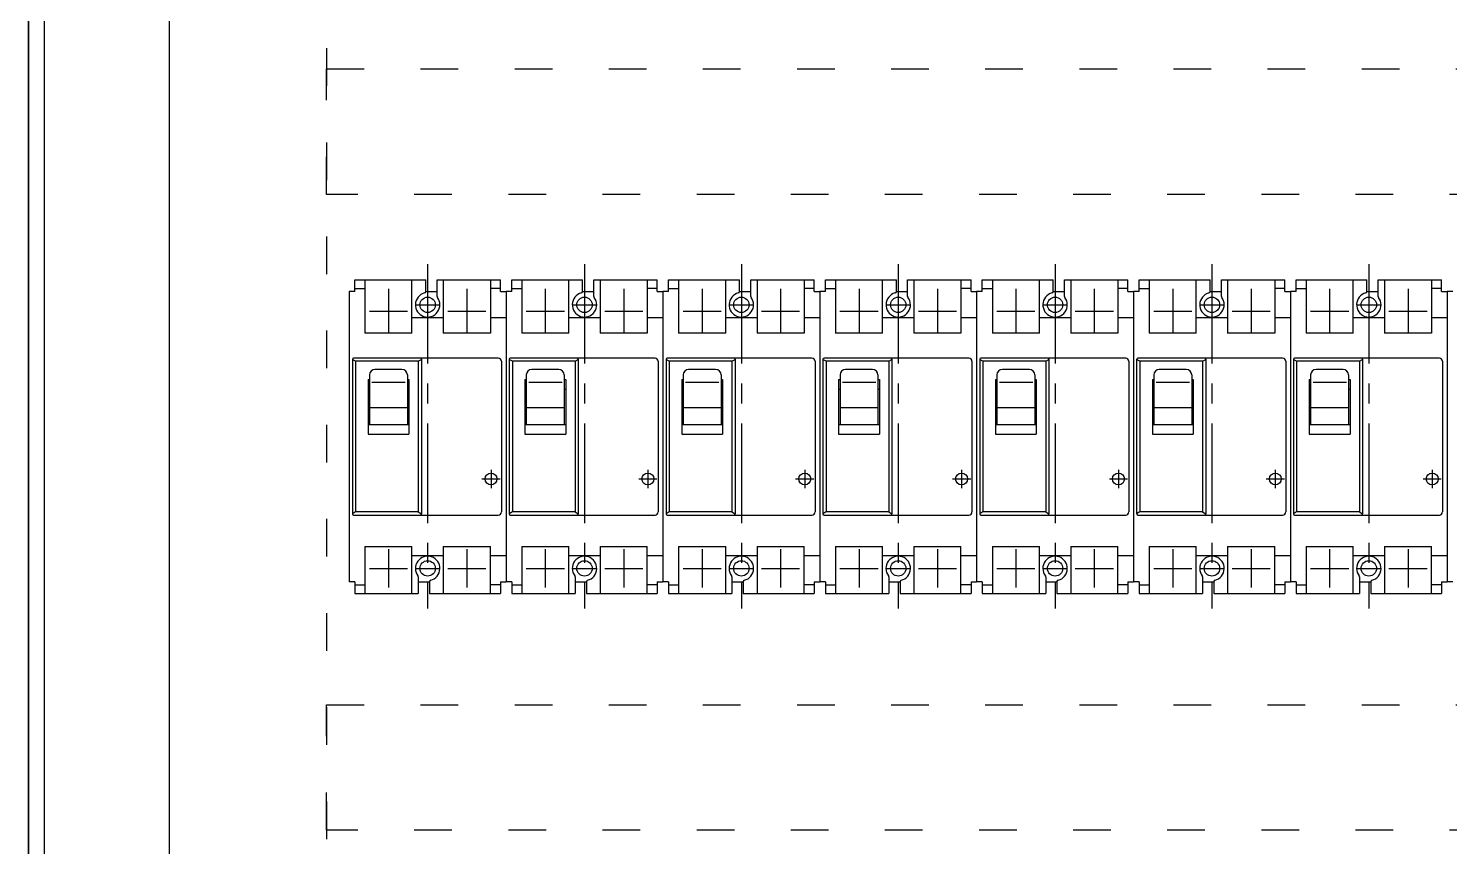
# Model space of a CAD drawing. Header units: millimetres. Extents: x 14879 to 38758, y -20740 to 1136.
# Drawn here: x 34917.1 to 35370.1, y -7125.3 to -6864.5 of the extents above; entities that cross this region are included whole.
import ezdxf

# ---------------------------------------------------------------- set-up
doc = ezdxf.new("R2010")
doc.units = ezdxf.units.MM
doc.linetypes.add('ACAD_ISO03W100', pattern=[30, 12, -18])
doc.linetypes.add('CENTER', pattern=[50.8, 31.75, -6.35, 6.35, -6.35])
doc.layers.add('F01_OUT', color=6, linetype='Continuous')
doc.layers.add('F03_CNT', color=1, linetype='CENTER')

msp = doc.modelspace()

# ---------------------------------------------------------------- linework, layer by layer
for p, q in [((34917.11, -7903.36), (34917.11, -5903.36)), ((34917.11, -5903.36), (34917.11, -7858.36)), ((34922.11, -5908.36), (34922.11, -7898.36)), ((34962.11, -7858.36), (34962.11, -5948.36))]:
    msp.add_line(p, q)
at = {"color": 1, "linetype": 'ACAD_ISO03W100'}
for points in [[(34962.11, -6510.84), (35012.11, -6510.84), (35012.11, -7776.75), (34962.11, -7776.75)], [(35012.11, -6917.42), (35012.11, -6877.42), (35622.12, -6877.42), (35622.12, -6917.42)], [(35012.11, -7120.06), (35012.11, -7080.06), (35622.12, -7080.06), (35622.12, -7120.06)]]:
    msp.add_lwpolyline(points, close=True, dxfattribs=at)
at = {"layer": 'F01_OUT'}
for p, q in [((35021.16, -6948.36), (35019.36, -6948.36)), ((35019.36, -6948.36), (35019.36, -7040.86)), ((35021.16, -6948.36), (35021.16, -6944.61)), ((35021.16, -6944.61), (35043.76, -6944.61)), ((35021.16, -6947.41), (35024.36, -6947.41)), ((35024.36, -6944.61), (35024.36, -6961.61)), ((35039.36, -6961.61), (35039.36, -6944.61)), ((35043.76, -6948.35), (35043.76, -6944.61)), ((35043.76, -6948.36), (35047.36, -6948.36)), ((35047.36, -6949.94), (35047.36, -6944.61)), ((35047.36, -6944.61), (35067.56, -6944.61)), ((35049.36, -6944.61), (35049.36, -6961.61)), ((35064.36, -6944.61), (35064.36, -6961.61)), ((35067.56, -6947.41), (35064.36, -6947.41)), ((35067.56, -6948.36), (35067.56, -6944.61)), ((35067.56, -6948.36), (35069.36, -6948.36)), ((35069.36, -6948.36), (35069.36, -7040.86)), ((35071.16, -6948.36), (35069.36, -6948.36)), ((35069.36, -6948.36), (35069.36, -7040.86)), ((35071.16, -6948.36), (35071.16, -6944.61)), ((35071.16, -6944.61), (35093.76, -6944.61)), ((35071.16, -6947.41), (35074.36, -6947.41)), ((35074.36, -6944.61), (35074.36, -6961.61)), ((35089.36, -6961.61), (35089.36, -6944.61)), ((35093.76, -6948.35), (35093.76, -6944.61)), ((35093.76, -6948.36), (35097.36, -6948.36)), ((35097.36, -6949.94), (35097.36, -6944.61)), ((35097.36, -6944.61), (35117.56, -6944.61)), ((35099.36, -6944.61), (35099.36, -6961.61)), ((35114.36, -6944.61), (35114.36, -6961.61)), ((35117.56, -6947.41), (35114.36, -6947.41)), ((35117.56, -6948.36), (35117.56, -6944.61)), ((35117.56, -6948.36), (35119.36, -6948.36)), ((35119.36, -6948.36), (35119.36, -7040.86)), ((35121.16, -6948.36), (35119.36, -6948.36)), ((35119.36, -6948.36), (35119.36, -7040.86)), ((35121.16, -6948.36), (35121.16, -6944.61)), ((35121.16, -6944.61), (35143.76, -6944.61)), ((35121.16, -6947.41), (35124.36, -6947.41)), ((35124.36, -6944.61), (35124.36, -6961.61)), ((35139.36, -6961.61), (35139.36, -6944.61)), ((35143.76, -6948.35), (35143.76, -6944.61)), ((35143.76, -6948.36), (35147.36, -6948.36)), ((35147.36, -6949.94), (35147.36, -6944.61)), ((35147.36, -6944.61), (35167.56, -6944.61)), ((35149.36, -6944.61), (35149.36, -6961.61)), ((35164.36, -6944.61), (35164.36, -6961.61)), ((35167.56, -6947.41), (35164.36, -6947.41)), ((35167.56, -6948.36), (35167.56, -6944.61)), ((35167.56, -6948.36), (35169.36, -6948.36)), ((35169.36, -6948.36), (35169.36, -7040.86)), ((35171.16, -6948.36), (35169.36, -6948.36)), ((35169.36, -6948.36), (35169.36, -7040.86)), ((35171.16, -6948.36), (35171.16, -6944.61)), ((35171.16, -6944.61), (35193.76, -6944.61)), ((35171.16, -6947.41), (35174.36, -6947.41)), ((35174.36, -6944.61), (35174.36, -6961.61)), ((35189.36, -6961.61), (35189.36, -6944.61)), ((35193.76, -6948.35), (35193.76, -6944.61)), ((35193.76, -6948.36), (35197.36, -6948.36)), ((35197.36, -6949.94), (35197.36, -6944.61)), ((35197.36, -6944.61), (35217.56, -6944.61)), ((35199.36, -6944.61), (35199.36, -6961.61)), ((35214.36, -6944.61), (35214.36, -6961.61)), ((35217.56, -6947.41), (35214.36, -6947.41)), ((35217.56, -6948.36), (35217.56, -6944.61)), ((35217.56, -6948.36), (35219.36, -6948.36)), ((35219.36, -6948.36), (35219.36, -7040.86)), ((35221.16, -6948.36), (35219.36, -6948.36)), ((35219.36, -6948.36), (35219.36, -7040.86)), ((35221.16, -6948.36), (35221.16, -6944.61)), ((35221.16, -6944.61), (35243.76, -6944.61)), ((35221.16, -6947.41), (35224.36, -6947.41)), ((35224.36, -6944.61), (35224.36, -6961.61)), ((35239.36, -6961.61), (35239.36, -6944.61)), ((35243.76, -6948.35), (35243.76, -6944.61)), ((35243.76, -6948.36), (35247.36, -6948.36)), ((35247.36, -6949.94), (35247.36, -6944.61)), ((35247.36, -6944.61), (35267.56, -6944.61)), ((35249.36, -6944.61), (35249.36, -6961.61)), ((35264.36, -6944.61), (35264.36, -6961.61)), ((35267.56, -6947.41), (35264.36, -6947.41)), ((35267.56, -6948.36), (35267.56, -6944.61)), ((35267.56, -6948.36), (35269.36, -6948.36)), ((35269.36, -6948.36), (35269.36, -7040.86)), ((35271.16, -6948.36), (35269.36, -6948.36)), ((35269.36, -6948.36), (35269.36, -7040.86)), ((35271.16, -6948.36), (35271.16, -6944.61)), ((35271.16, -6944.61), (35293.76, -6944.61)), ((35271.16, -6947.41), (35274.36, -6947.41)), ((35274.36, -6944.61), (35274.36, -6961.61)), ((35289.36, -6961.61), (35289.36, -6944.61)), ((35293.76, -6948.35), (35293.76, -6944.61)), ((35293.76, -6948.36), (35297.36, -6948.36)), ((35297.36, -6949.94), (35297.36, -6944.61)), ((35297.36, -6944.61), (35317.56, -6944.61)), ((35299.36, -6944.61), (35299.36, -6961.61)), ((35314.36, -6944.61), (35314.36, -6961.61)), ((35317.56, -6947.41), (35314.36, -6947.41)), ((35317.56, -6948.36), (35317.56, -6944.61)), ((35317.56, -6948.36), (35319.36, -6948.36)), ((35319.36, -6948.36), (35319.36, -7040.86)), ((35321.16, -6948.36), (35319.36, -6948.36)), ((35319.36, -6948.36), (35319.36, -7040.86)), ((35321.16, -6948.36), (35321.16, -6944.61)), ((35321.16, -6944.61), (35343.76, -6944.61)), ((35321.16, -6947.41), (35324.36, -6947.41)), ((35324.36, -6944.61), (35324.36, -6961.61)), ((35339.36, -6961.61), (35339.36, -6944.61)), ((35343.76, -6948.35), (35343.76, -6944.61)), ((35343.76, -6948.36), (35347.36, -6948.36)), ((35347.36, -6949.94), (35347.36, -6944.61)), ((35347.36, -6944.61), (35367.56, -6944.61)), ((35349.36, -6944.61), (35349.36, -6961.61)), ((35364.36, -6944.61), (35364.36, -6961.61)), ((35367.56, -6947.41), (35364.36, -6947.41)), ((35367.56, -6948.36), (35367.56, -6944.61)), ((35367.56, -6948.36), (35369.36, -6948.36)), ((35369.36, -6948.36), (35369.36, -7040.86)), ((35371.16, -6948.36), (35369.36, -6948.36)), ((35369.36, -6948.36), (35369.36, -7040.86)), ((35049.36, -6956.71), (35039.36, -6956.71)), ((35069.36, -6956.71), (35064.36, -6956.71)), ((35099.36, -6956.71), (35089.36, -6956.71)), ((35119.36, -6956.71), (35114.36, -6956.71)), ((35149.36, -6956.71), (35139.36, -6956.71)), ((35169.36, -6956.71), (35164.36, -6956.71)), ((35199.36, -6956.71), (35189.36, -6956.71)), ((35219.36, -6956.71), (35214.36, -6956.71)), ((35249.36, -6956.71), (35239.36, -6956.71)), ((35269.36, -6956.71), (35264.36, -6956.71)), ((35299.36, -6956.71), (35289.36, -6956.71)), ((35319.36, -6956.71), (35314.36, -6956.71)), ((35349.36, -6956.71), (35339.36, -6956.71)), ((35369.36, -6956.71), (35364.36, -6956.71)), ((35039.36, -6961.61), (35024.36, -6961.61)), ((35064.36, -6961.61), (35049.36, -6961.61)), ((35089.36, -6961.61), (35074.36, -6961.61)), ((35114.36, -6961.61), (35099.36, -6961.61)), ((35139.36, -6961.61), (35124.36, -6961.61)), ((35164.36, -6961.61), (35149.36, -6961.61)), ((35189.36, -6961.61), (35174.36, -6961.61)), ((35214.36, -6961.61), (35199.36, -6961.61)), ((35239.36, -6961.61), (35224.36, -6961.61)), ((35264.36, -6961.61), (35249.36, -6961.61)), ((35289.36, -6961.61), (35274.36, -6961.61)), ((35314.36, -6961.61), (35299.36, -6961.61)), ((35339.36, -6961.61), (35324.36, -6961.61)), ((35364.36, -6961.61), (35349.36, -6961.61)), ((35020.36, -6969.96), (35020.36, -7019.25)), ((35021.36, -6970.61), (35020.36, -6970.03)), ((35066.86, -6969.61), (35020.72, -6969.61)), ((35041.36, -6970.61), (35021.36, -6970.61)), ((35021.36, -6970.61), (35021.36, -7018.61)), ((35041.36, -6970.61), (35042.36, -6970.03)), ((35041.36, -6970.61), (35041.36, -7018.61)), ((35042.36, -6969.96), (35042.36, -7019.25)), ((35067.86, -6970.61), (35067.86, -7018.61)), ((35070.36, -6969.96), (35070.36, -7019.25)), ((35071.36, -6970.61), (35070.36, -6970.03)), ((35116.86, -6969.61), (35070.72, -6969.61)), ((35091.36, -6970.61), (35071.36, -6970.61)), ((35071.36, -6970.61), (35071.36, -7018.61)), ((35091.36, -6970.61), (35092.36, -6970.03)), ((35091.36, -6970.61), (35091.36, -7018.61)), ((35092.36, -6969.96), (35092.36, -7019.25)), ((35117.86, -6970.61), (35117.86, -7018.61)), ((35120.36, -6969.96), (35120.36, -7019.25)), ((35121.36, -6970.61), (35120.36, -6970.03)), ((35166.86, -6969.61), (35120.72, -6969.61)), ((35141.36, -6970.61), (35121.36, -6970.61)), ((35121.36, -6970.61), (35121.36, -7018.61)), ((35141.36, -6970.61), (35142.36, -6970.03)), ((35141.36, -6970.61), (35141.36, -7018.61)), ((35142.36, -6969.96), (35142.36, -7019.25)), ((35167.86, -6970.61), (35167.86, -7018.61)), ((35170.36, -6969.96), (35170.36, -7019.25)), ((35171.36, -6970.61), (35170.36, -6970.03)), ((35216.86, -6969.61), (35170.72, -6969.61)), ((35191.36, -6970.61), (35171.36, -6970.61)), ((35171.36, -6970.61), (35171.36, -7018.61)), ((35191.36, -6970.61), (35192.36, -6970.03)), ((35191.36, -6970.61), (35191.36, -7018.61)), ((35192.36, -6969.96), (35192.36, -7019.25)), ((35217.86, -6970.61), (35217.86, -7018.61)), ((35220.36, -6969.96), (35220.36, -7019.25)), ((35221.36, -6970.61), (35220.36, -6970.03)), ((35266.86, -6969.61), (35220.72, -6969.61)), ((35241.36, -6970.61), (35221.36, -6970.61)), ((35221.36, -6970.61), (35221.36, -7018.61)), ((35241.36, -6970.61), (35242.36, -6970.03)), ((35241.36, -6970.61), (35241.36, -7018.61)), ((35242.36, -6969.96), (35242.36, -7019.25)), ((35267.86, -6970.61), (35267.86, -7018.61)), ((35270.36, -6969.96), (35270.36, -7019.25)), ((35271.36, -6970.61), (35270.36, -6970.03)), ((35316.86, -6969.61), (35270.72, -6969.61)), ((35291.36, -6970.61), (35271.36, -6970.61)), ((35271.36, -6970.61), (35271.36, -7018.61)), ((35291.36, -6970.61), (35292.36, -6970.03)), ((35291.36, -6970.61), (35291.36, -7018.61)), ((35292.36, -6969.96), (35292.36, -7019.25)), ((35317.86, -6970.61), (35317.86, -7018.61)), ((35320.36, -6969.96), (35320.36, -7019.25)), ((35321.36, -6970.61), (35320.36, -6970.03)), ((35366.86, -6969.61), (35320.72, -6969.61)), ((35341.36, -6970.61), (35321.36, -6970.61)), ((35321.36, -6970.61), (35321.36, -7018.61)), ((35341.36, -6970.61), (35342.36, -6970.03)), ((35341.36, -6970.61), (35341.36, -7018.61)), ((35342.36, -6969.96), (35342.36, -7019.25)), ((35367.86, -6970.61), (35367.86, -7018.61)), ((35025.81, -6974.97), (35025.81, -6990.71)), ((35036.16, -6973.22), (35027.56, -6973.22)), ((35037.91, -6974.97), (35037.91, -6990.71)), ((35075.81, -6974.97), (35075.81, -6990.71)), ((35086.16, -6973.22), (35077.56, -6973.22)), ((35087.91, -6974.97), (35087.91, -6990.71)), ((35125.81, -6974.97), (35125.81, -6990.71)), ((35136.16, -6973.22), (35127.56, -6973.22)), ((35137.91, -6974.97), (35137.91, -6990.71)), ((35175.81, -6974.97), (35175.81, -6990.71)), ((35186.16, -6973.22), (35177.56, -6973.22)), ((35187.91, -6974.97), (35187.91, -6990.71)), ((35225.81, -6974.97), (35225.81, -6990.71)), ((35236.16, -6973.22), (35227.56, -6973.22)), ((35237.91, -6974.97), (35237.91, -6990.71)), ((35275.81, -6974.97), (35275.81, -6990.71)), ((35286.16, -6973.22), (35277.56, -6973.22)), ((35287.91, -6974.97), (35287.91, -6990.71)), ((35325.81, -6974.97), (35325.81, -6990.71)), ((35336.16, -6973.22), (35327.56, -6973.22)), ((35337.91, -6974.97), (35337.91, -6990.71)), ((35025.36, -6976.36), (35025.36, -6993.86)), ((35025.36, -6976.36), (35025.81, -6976.36)), ((35025.36, -6979.51), (35025.81, -6979.51)), ((35037.22, -6977.33), (35026.6, -6977.33)), ((35037.91, -6976.36), (35038.36, -6976.36)), ((35037.91, -6979.51), (35038.36, -6979.51)), ((35038.36, -6976.36), (35038.36, -6993.86)), ((35075.36, -6976.36), (35075.36, -6993.86)), ((35075.36, -6976.36), (35075.81, -6976.36)), ((35075.36, -6979.51), (35075.81, -6979.51)), ((35087.22, -6977.33), (35076.6, -6977.33)), ((35087.91, -6976.36), (35088.36, -6976.36)), ((35087.91, -6979.51), (35088.36, -6979.51)), ((35088.36, -6976.36), (35088.36, -6993.86)), ((35125.36, -6976.36), (35125.36, -6993.86)), ((35125.36, -6976.36), (35125.81, -6976.36)), ((35125.36, -6979.51), (35125.81, -6979.51)), ((35137.22, -6977.33), (35126.6, -6977.33)), ((35137.91, -6976.36), (35138.36, -6976.36)), ((35137.91, -6979.51), (35138.36, -6979.51)), ((35138.36, -6976.36), (35138.36, -6993.86)), ((35175.36, -6976.36), (35175.36, -6993.86)), ((35175.36, -6976.36), (35175.81, -6976.36)), ((35175.36, -6979.51), (35175.81, -6979.51)), ((35187.22, -6977.33), (35176.6, -6977.33)), ((35187.91, -6976.36), (35188.36, -6976.36)), ((35187.91, -6979.51), (35188.36, -6979.51)), ((35188.36, -6976.36), (35188.36, -6993.86)), ((35225.36, -6976.36), (35225.36, -6993.86)), ((35225.36, -6976.36), (35225.81, -6976.36)), ((35225.36, -6979.51), (35225.81, -6979.51)), ((35237.22, -6977.33), (35226.6, -6977.33)), ((35237.91, -6976.36), (35238.36, -6976.36)), ((35237.91, -6979.51), (35238.36, -6979.51)), ((35238.36, -6976.36), (35238.36, -6993.86)), ((35275.36, -6976.36), (35275.36, -6993.86)), ((35275.36, -6976.36), (35275.81, -6976.36)), ((35275.36, -6979.51), (35275.81, -6979.51)), ((35287.22, -6977.33), (35276.6, -6977.33)), ((35287.91, -6976.36), (35288.36, -6976.36)), ((35287.91, -6979.51), (35288.36, -6979.51)), ((35288.36, -6976.36), (35288.36, -6993.86)), ((35325.36, -6976.36), (35325.36, -6993.86)), ((35325.36, -6976.36), (35325.81, -6976.36)), ((35325.36, -6979.51), (35325.81, -6979.51)), ((35337.22, -6977.33), (35326.6, -6977.33)), ((35337.91, -6976.36), (35338.36, -6976.36)), ((35337.91, -6979.51), (35338.36, -6979.51)), ((35338.36, -6976.36), (35338.36, -6993.86)), ((35025.81, -6985.33), (35037.91, -6985.33)), ((35075.81, -6985.33), (35087.91, -6985.33)), ((35125.81, -6985.33), (35137.91, -6985.33)), ((35175.81, -6985.33), (35187.91, -6985.33)), ((35225.81, -6985.33), (35237.91, -6985.33)), ((35275.81, -6985.33), (35287.91, -6985.33)), ((35325.81, -6985.33), (35337.91, -6985.33)), ((35025.36, -6990.71), (35038.36, -6990.71)), ((35025.36, -6993.86), (35038.36, -6993.86)), ((35075.36, -6990.71), (35088.36, -6990.71)), ((35075.36, -6993.86), (35088.36, -6993.86)), ((35125.36, -6990.71), (35138.36, -6990.71)), ((35125.36, -6993.86), (35138.36, -6993.86)), ((35175.36, -6990.71), (35188.36, -6990.71)), ((35175.36, -6993.86), (35188.36, -6993.86)), ((35225.36, -6990.71), (35238.36, -6990.71)), ((35225.36, -6993.86), (35238.36, -6993.86)), ((35275.36, -6990.71), (35288.36, -6990.71)), ((35275.36, -6993.86), (35288.36, -6993.86)), ((35325.36, -6990.71), (35338.36, -6990.71)), ((35325.36, -6993.86), (35338.36, -6993.86)), ((35021.36, -7018.61), (35020.36, -7019.18)), ((35020.72, -7019.61), (35066.86, -7019.61)), ((35041.36, -7018.61), (35021.36, -7018.61)), ((35041.36, -7018.61), (35042.36, -7019.18)), ((35071.36, -7018.61), (35070.36, -7019.18)), ((35070.72, -7019.61), (35116.86, -7019.61)), ((35091.36, -7018.61), (35071.36, -7018.61)), ((35091.36, -7018.61), (35092.36, -7019.18)), ((35121.36, -7018.61), (35120.36, -7019.18)), ((35120.72, -7019.61), (35166.86, -7019.61)), ((35141.36, -7018.61), (35121.36, -7018.61)), ((35141.36, -7018.61), (35142.36, -7019.18)), ((35171.36, -7018.61), (35170.36, -7019.18)), ((35170.72, -7019.61), (35216.86, -7019.61)), ((35191.36, -7018.61), (35171.36, -7018.61)), ((35191.36, -7018.61), (35192.36, -7019.18)), ((35221.36, -7018.61), (35220.36, -7019.18)), ((35220.72, -7019.61), (35266.86, -7019.61)), ((35241.36, -7018.61), (35221.36, -7018.61)), ((35241.36, -7018.61), (35242.36, -7019.18)), ((35271.36, -7018.61), (35270.36, -7019.18)), ((35270.72, -7019.61), (35316.86, -7019.61)), ((35291.36, -7018.61), (35271.36, -7018.61)), ((35291.36, -7018.61), (35292.36, -7019.18)), ((35321.36, -7018.61), (35320.36, -7019.18)), ((35320.72, -7019.61), (35366.86, -7019.61)), ((35341.36, -7018.61), (35321.36, -7018.61)), ((35341.36, -7018.61), (35342.36, -7019.18)), ((35024.36, -7029.61), (35024.36, -7044.61)), ((35024.36, -7029.61), (35039.36, -7029.61)), ((35039.36, -7044.61), (35039.36, -7029.61)), ((35049.36, -7029.61), (35049.36, -7044.61)), ((35049.36, -7029.61), (35064.36, -7029.61)), ((35064.36, -7044.61), (35064.36, -7029.61)), ((35074.36, -7029.61), (35074.36, -7044.61)), ((35074.36, -7029.61), (35089.36, -7029.61)), ((35089.36, -7044.61), (35089.36, -7029.61)), ((35099.36, -7029.61), (35099.36, -7044.61)), ((35099.36, -7029.61), (35114.36, -7029.61)), ((35114.36, -7044.61), (35114.36, -7029.61)), ((35124.36, -7029.61), (35124.36, -7044.61)), ((35124.36, -7029.61), (35139.36, -7029.61)), ((35139.36, -7044.61), (35139.36, -7029.61)), ((35149.36, -7029.61), (35149.36, -7044.61)), ((35149.36, -7029.61), (35164.36, -7029.61)), ((35164.36, -7044.61), (35164.36, -7029.61)), ((35174.36, -7029.61), (35174.36, -7044.61)), ((35174.36, -7029.61), (35189.36, -7029.61)), ((35189.36, -7044.61), (35189.36, -7029.61)), ((35199.36, -7029.61), (35199.36, -7044.61)), ((35199.36, -7029.61), (35214.36, -7029.61)), ((35214.36, -7044.61), (35214.36, -7029.61)), ((35224.36, -7029.61), (35224.36, -7044.61)), ((35224.36, -7029.61), (35239.36, -7029.61)), ((35239.36, -7044.61), (35239.36, -7029.61)), ((35249.36, -7029.61), (35249.36, -7044.61)), ((35249.36, -7029.61), (35264.36, -7029.61)), ((35264.36, -7044.61), (35264.36, -7029.61)), ((35274.36, -7029.61), (35274.36, -7044.61)), ((35274.36, -7029.61), (35289.36, -7029.61)), ((35289.36, -7044.61), (35289.36, -7029.61)), ((35299.36, -7029.61), (35299.36, -7044.61)), ((35299.36, -7029.61), (35314.36, -7029.61)), ((35314.36, -7044.61), (35314.36, -7029.61)), ((35324.36, -7029.61), (35324.36, -7044.61)), ((35324.36, -7029.61), (35339.36, -7029.61)), ((35339.36, -7044.61), (35339.36, -7029.61)), ((35349.36, -7029.61), (35349.36, -7044.61)), ((35349.36, -7029.61), (35364.36, -7029.61)), ((35364.36, -7044.61), (35364.36, -7029.61)), ((35049.36, -7032.61), (35039.36, -7032.61)), ((35069.36, -7032.61), (35064.36, -7032.61)), ((35099.36, -7032.61), (35089.36, -7032.61)), ((35119.36, -7032.61), (35114.36, -7032.61)), ((35149.36, -7032.61), (35139.36, -7032.61)), ((35169.36, -7032.61), (35164.36, -7032.61)), ((35199.36, -7032.61), (35189.36, -7032.61)), ((35219.36, -7032.61), (35214.36, -7032.61)), ((35249.36, -7032.61), (35239.36, -7032.61)), ((35269.36, -7032.61), (35264.36, -7032.61)), ((35299.36, -7032.61), (35289.36, -7032.61)), ((35319.36, -7032.61), (35314.36, -7032.61)), ((35349.36, -7032.61), (35339.36, -7032.61)), ((35369.36, -7032.61), (35364.36, -7032.61)), ((35040.46, -7036.6), (35040.46, -7036.62)), ((35041.36, -7039.27), (35041.36, -7044.61)), ((35090.46, -7036.6), (35090.46, -7036.62)), ((35091.36, -7039.27), (35091.36, -7044.61)), ((35140.46, -7036.6), (35140.46, -7036.62)), ((35141.36, -7039.27), (35141.36, -7044.61)), ((35190.46, -7036.6), (35190.46, -7036.62)), ((35191.36, -7039.27), (35191.36, -7044.61)), ((35240.46, -7036.6), (35240.46, -7036.62)), ((35241.36, -7039.27), (35241.36, -7044.61)), ((35290.46, -7036.6), (35290.46, -7036.62)), ((35291.36, -7039.27), (35291.36, -7044.61)), ((35340.46, -7036.6), (35340.46, -7036.62)), ((35341.36, -7039.27), (35341.36, -7044.61)), ((35021.16, -7040.86), (35019.36, -7040.86)), ((35021.16, -7040.86), (35021.16, -7044.61)), ((35021.16, -7041.81), (35024.36, -7041.81)), ((35041.36, -7040.86), (35044.96, -7040.86)), ((35044.96, -7040.87), (35044.96, -7044.61)), ((35067.56, -7041.81), (35064.36, -7041.81)), ((35067.56, -7040.86), (35069.36, -7040.86)), ((35067.56, -7040.86), (35067.56, -7044.61)), ((35071.16, -7040.86), (35069.36, -7040.86)), ((35071.16, -7040.86), (35071.16, -7044.61)), ((35071.16, -7041.81), (35074.36, -7041.81)), ((35091.36, -7040.86), (35094.96, -7040.86)), ((35094.96, -7040.87), (35094.96, -7044.61)), ((35117.56, -7041.81), (35114.36, -7041.81)), ((35117.56, -7040.86), (35119.36, -7040.86)), ((35117.56, -7040.86), (35117.56, -7044.61)), ((35121.16, -7040.86), (35119.36, -7040.86)), ((35121.16, -7040.86), (35121.16, -7044.61)), ((35121.16, -7041.81), (35124.36, -7041.81)), ((35141.36, -7040.86), (35144.96, -7040.86)), ((35144.96, -7040.87), (35144.96, -7044.61)), ((35167.56, -7041.81), (35164.36, -7041.81)), ((35167.56, -7040.86), (35169.36, -7040.86)), ((35167.56, -7040.86), (35167.56, -7044.61)), ((35171.16, -7040.86), (35169.36, -7040.86)), ((35171.16, -7040.86), (35171.16, -7044.61)), ((35171.16, -7041.81), (35174.36, -7041.81)), ((35191.36, -7040.86), (35194.96, -7040.86)), ((35194.96, -7040.87), (35194.96, -7044.61)), ((35217.56, -7041.81), (35214.36, -7041.81)), ((35217.56, -7040.86), (35219.36, -7040.86)), ((35217.56, -7040.86), (35217.56, -7044.61)), ((35221.16, -7040.86), (35219.36, -7040.86)), ((35221.16, -7040.86), (35221.16, -7044.61)), ((35221.16, -7041.81), (35224.36, -7041.81)), ((35241.36, -7040.86), (35244.96, -7040.86)), ((35244.96, -7040.87), (35244.96, -7044.61)), ((35267.56, -7041.81), (35264.36, -7041.81)), ((35267.56, -7040.86), (35269.36, -7040.86)), ((35267.56, -7040.86), (35267.56, -7044.61)), ((35271.16, -7040.86), (35269.36, -7040.86)), ((35271.16, -7040.86), (35271.16, -7044.61)), ((35271.16, -7041.81), (35274.36, -7041.81)), ((35291.36, -7040.86), (35294.96, -7040.86)), ((35294.96, -7040.87), (35294.96, -7044.61)), ((35317.56, -7041.81), (35314.36, -7041.81)), ((35317.56, -7040.86), (35319.36, -7040.86)), ((35317.56, -7040.86), (35317.56, -7044.61)), ((35321.16, -7040.86), (35319.36, -7040.86)), ((35321.16, -7040.86), (35321.16, -7044.61)), ((35321.16, -7041.81), (35324.36, -7041.81)), ((35341.36, -7040.86), (35344.96, -7040.86)), ((35344.96, -7040.87), (35344.96, -7044.61)), ((35367.56, -7041.81), (35364.36, -7041.81)), ((35367.56, -7040.86), (35369.36, -7040.86)), ((35367.56, -7040.86), (35367.56, -7044.61)), ((35371.16, -7040.86), (35369.36, -7040.86)), ((35021.16, -7044.61), (35041.36, -7044.61)), ((35044.96, -7044.61), (35067.56, -7044.61)), ((35071.16, -7044.61), (35091.36, -7044.61)), ((35094.96, -7044.61), (35117.56, -7044.61)), ((35121.16, -7044.61), (35141.36, -7044.61)), ((35144.96, -7044.61), (35167.56, -7044.61)), ((35171.16, -7044.61), (35191.36, -7044.61)), ((35194.96, -7044.61), (35217.56, -7044.61)), ((35221.16, -7044.61), (35241.36, -7044.61)), ((35244.96, -7044.61), (35267.56, -7044.61)), ((35271.16, -7044.61), (35291.36, -7044.61)), ((35294.96, -7044.61), (35317.56, -7044.61)), ((35321.16, -7044.61), (35341.36, -7044.61)), ((35344.96, -7044.61), (35367.56, -7044.61))]:
    msp.add_line(p, q, dxfattribs=at)
for centre, radius in [((35044.36, -6952.61), 2.45), ((35094.36, -6952.61), 2.45), ((35144.36, -6952.61), 2.45), ((35194.36, -6952.61), 2.45), ((35244.36, -6952.61), 2.45), ((35294.36, -6952.61), 2.45), ((35344.36, -6952.61), 2.45), ((35064.56, -7008.11), 1.9), ((35114.56, -7008.11), 1.9), ((35164.56, -7008.11), 1.9), ((35214.56, -7008.11), 1.9), ((35264.56, -7008.11), 1.9), ((35314.56, -7008.11), 1.9), ((35364.56, -7008.11), 1.9), ((35044.36, -7036.61), 2.45), ((35094.36, -7036.61), 2.45), ((35144.36, -7036.61), 2.45), ((35194.36, -7036.61), 2.45), ((35244.36, -7036.61), 2.45), ((35294.36, -7036.61), 2.45), ((35344.36, -7036.61), 2.45)]:
    msp.add_circle(centre, radius, dxfattribs=at)
for centre, radius, start, end in [((35043.26, -6948.35), 0.5, 284.4783, 0), ((35093.26, -6948.35), 0.5, 284.4783, 0), ((35143.26, -6948.35), 0.5, 284.4783, 0), ((35193.26, -6948.35), 0.5, 284.4783, 0), ((35243.26, -6948.35), 0.5, 284.4783, 0), ((35293.26, -6948.35), 0.5, 284.4783, 0), ((35343.26, -6948.35), 0.5, 284.4783, 0), ((35044.36, -6952.61), 3.9, 104.4783, 37.3031), ((35047.86, -6949.94), 0.5, 180, 217.3031), ((35094.36, -6952.61), 3.9, 104.4783, 37.3031), ((35097.86, -6949.94), 0.5, 180, 217.3031), ((35144.36, -6952.61), 3.9, 104.4783, 37.3031), ((35147.86, -6949.94), 0.5, 180, 217.3031), ((35194.36, -6952.61), 3.9, 104.4783, 37.3031), ((35197.86, -6949.94), 0.5, 180, 217.3031), ((35244.36, -6952.61), 3.9, 104.4783, 37.3031), ((35247.86, -6949.94), 0.5, 180, 217.3031), ((35294.36, -6952.61), 3.9, 104.4783, 37.3031), ((35297.86, -6949.94), 0.5, 180, 217.3031), ((35344.36, -6952.61), 3.9, 104.4783, 37.3031), ((35347.86, -6949.94), 0.5, 180, 217.3031), ((35020.72, -6969.96), 0.354, 90, 180), ((35042.01, -6969.96), 0.354, 0, 90), ((35066.86, -6970.61), 1, 0, 90), ((35070.72, -6969.96), 0.354, 90, 180), ((35092.01, -6969.96), 0.354, 0, 90), ((35116.86, -6970.61), 1, 0, 90), ((35120.72, -6969.96), 0.354, 90, 180), ((35142.01, -6969.96), 0.354, 0, 90), ((35166.86, -6970.61), 1, 0, 90), ((35170.72, -6969.96), 0.354, 90, 180), ((35192.01, -6969.96), 0.354, 0, 90), ((35216.86, -6970.61), 1, 0, 90), ((35220.72, -6969.96), 0.354, 90, 180), ((35242.01, -6969.96), 0.354, 0, 90), ((35266.86, -6970.61), 1, 0, 90), ((35270.72, -6969.96), 0.354, 90, 180), ((35292.01, -6969.96), 0.354, 0, 90), ((35316.86, -6970.61), 1, 0, 90), ((35320.72, -6969.96), 0.354, 90, 180), ((35342.01, -6969.96), 0.354, 0, 90), ((35366.86, -6970.61), 1, 0, 90), ((35027.56, -6974.97), 1.75, 90, 180), ((35036.16, -6974.97), 1.75, 0, 90), ((35077.56, -6974.97), 1.75, 90, 180), ((35086.16, -6974.97), 1.75, 0, 90), ((35127.56, -6974.97), 1.75, 90, 180), ((35136.16, -6974.97), 1.75, 0, 90), ((35177.56, -6974.97), 1.75, 90, 180), ((35186.16, -6974.97), 1.75, 0, 90), ((35227.56, -6974.97), 1.75, 90, 180), ((35236.16, -6974.97), 1.75, 0, 90), ((35277.56, -6974.97), 1.75, 90, 180), ((35286.16, -6974.97), 1.75, 0, 90), ((35327.56, -6974.97), 1.75, 90, 180), ((35336.16, -6974.97), 1.75, 0, 90), ((35020.72, -7019.25), 0.354, 180, 270), ((35042.01, -7019.25), 0.354, 270, 0), ((35066.86, -7018.61), 1, 270, 360), ((35070.72, -7019.25), 0.354, 180, 270), ((35092.01, -7019.25), 0.354, 270, 0), ((35116.86, -7018.61), 1, 270, 360), ((35120.72, -7019.25), 0.354, 180, 270), ((35142.01, -7019.25), 0.354, 270, 0), ((35166.86, -7018.61), 1, 270, 360), ((35170.72, -7019.25), 0.354, 180, 270), ((35192.01, -7019.25), 0.354, 270, 0), ((35216.86, -7018.61), 1, 270, 360), ((35220.72, -7019.25), 0.354, 180, 270), ((35242.01, -7019.25), 0.354, 270, 0), ((35266.86, -7018.61), 1, 270, 360), ((35270.72, -7019.25), 0.354, 180, 270), ((35292.01, -7019.25), 0.354, 270, 0), ((35316.86, -7018.61), 1, 270, 360), ((35320.72, -7019.25), 0.354, 180, 270), ((35342.01, -7019.25), 0.354, 270, 0), ((35366.86, -7018.61), 1, 270, 360), ((35044.36, -7036.61), 3.9, 284.4767, 217.3005), ((35094.36, -7036.61), 3.9, 284.4767, 217.3005), ((35144.36, -7036.61), 3.9, 284.4767, 217.3005), ((35194.36, -7036.61), 3.9, 284.4767, 217.3005), ((35244.36, -7036.61), 3.9, 284.4767, 217.3005), ((35294.36, -7036.61), 3.9, 284.4767, 217.3005), ((35344.36, -7036.61), 3.9, 284.4767, 217.3005), ((35040.86, -7039.27), 0.5, 0, 37.3005), ((35090.86, -7039.27), 0.5, 0, 37.3005), ((35140.86, -7039.27), 0.5, 0, 37.3005), ((35190.86, -7039.27), 0.5, 0, 37.3005), ((35240.86, -7039.27), 0.5, 0, 37.3005), ((35290.86, -7039.27), 0.5, 0, 37.3005), ((35340.86, -7039.27), 0.5, 0, 37.3005), ((35045.46, -7040.87), 0.5, 104.4767, 180), ((35095.46, -7040.87), 0.5, 104.4767, 180), ((35145.46, -7040.87), 0.5, 104.4767, 180), ((35195.46, -7040.87), 0.5, 104.4767, 180), ((35245.46, -7040.87), 0.5, 104.4767, 180), ((35295.46, -7040.87), 0.5, 104.4767, 180), ((35345.46, -7040.87), 0.5, 104.4767, 180)]:
    msp.add_arc(centre, radius, start, end, dxfattribs=at)
at = {"layer": 'F03_CNT'}
for p, q in [((35044.36, -6939.61), (35044.36, -7049.37)), ((35094.36, -6939.61), (35094.36, -7049.37)), ((35144.36, -6939.61), (35144.36, -7049.37)), ((35194.36, -6939.61), (35194.36, -7049.37)), ((35244.36, -6939.61), (35244.36, -7049.37)), ((35294.36, -6939.61), (35294.36, -7049.37)), ((35344.36, -6939.61), (35344.36, -7049.37)), ((35031.86, -6947.47), (35031.86, -6961.74)), ((35056.86, -6947.47), (35056.86, -6961.74)), ((35081.86, -6947.47), (35081.86, -6961.74)), ((35106.86, -6947.47), (35106.86, -6961.74)), ((35131.86, -6947.47), (35131.86, -6961.74)), ((35156.86, -6947.47), (35156.86, -6961.74)), ((35181.86, -6947.47), (35181.86, -6961.74)), ((35206.86, -6947.47), (35206.86, -6961.74)), ((35231.86, -6947.47), (35231.86, -6961.74)), ((35256.86, -6947.47), (35256.86, -6961.74)), ((35281.86, -6947.47), (35281.86, -6961.74)), ((35306.86, -6947.47), (35306.86, -6961.74)), ((35331.86, -6947.47), (35331.86, -6961.74)), ((35356.86, -6947.47), (35356.86, -6961.74)), ((35040.46, -6952.61), (35048.26, -6952.61)), ((35090.46, -6952.61), (35098.26, -6952.61)), ((35140.46, -6952.61), (35148.26, -6952.61)), ((35190.46, -6952.61), (35198.26, -6952.61)), ((35240.46, -6952.61), (35248.26, -6952.61)), ((35290.46, -6952.61), (35298.26, -6952.61)), ((35340.46, -6952.61), (35348.26, -6952.61)), ((35025.79, -6954.61), (35037.94, -6954.61)), ((35050.79, -6954.61), (35062.94, -6954.61)), ((35075.79, -6954.61), (35087.94, -6954.61)), ((35100.79, -6954.61), (35112.94, -6954.61)), ((35125.79, -6954.61), (35137.94, -6954.61)), ((35150.79, -6954.61), (35162.94, -6954.61)), ((35175.79, -6954.61), (35187.94, -6954.61)), ((35200.79, -6954.61), (35212.94, -6954.61)), ((35225.79, -6954.61), (35237.94, -6954.61)), ((35250.79, -6954.61), (35262.94, -6954.61)), ((35275.79, -6954.61), (35287.94, -6954.61)), ((35300.79, -6954.61), (35312.94, -6954.61)), ((35325.79, -6954.61), (35337.94, -6954.61)), ((35350.79, -6954.61), (35362.94, -6954.61)), ((35064.56, -7005.21), (35064.56, -7011.01)), ((35114.56, -7005.21), (35114.56, -7011.01)), ((35164.56, -7005.21), (35164.56, -7011.01)), ((35214.56, -7005.21), (35214.56, -7011.01)), ((35264.56, -7005.21), (35264.56, -7011.01)), ((35314.56, -7005.21), (35314.56, -7011.01)), ((35364.56, -7005.21), (35364.56, -7011.01)), ((35061.66, -7008.11), (35067.46, -7008.11)), ((35111.66, -7008.11), (35117.46, -7008.11)), ((35161.66, -7008.11), (35167.46, -7008.11)), ((35211.66, -7008.11), (35217.46, -7008.11)), ((35261.66, -7008.11), (35267.46, -7008.11)), ((35311.66, -7008.11), (35317.46, -7008.11)), ((35361.66, -7008.11), (35367.46, -7008.11)), ((35031.86, -7030.53), (35031.86, -7042.68)), ((35056.86, -7030.53), (35056.86, -7042.68)), ((35081.86, -7030.53), (35081.86, -7042.68)), ((35106.86, -7030.53), (35106.86, -7042.68)), ((35131.86, -7030.53), (35131.86, -7042.68)), ((35156.86, -7030.53), (35156.86, -7042.68)), ((35181.86, -7030.53), (35181.86, -7042.68)), ((35206.86, -7030.53), (35206.86, -7042.68)), ((35231.86, -7030.53), (35231.86, -7042.68)), ((35256.86, -7030.53), (35256.86, -7042.68)), ((35281.86, -7030.53), (35281.86, -7042.68)), ((35306.86, -7030.53), (35306.86, -7042.68)), ((35331.86, -7030.53), (35331.86, -7042.68)), ((35356.86, -7030.53), (35356.86, -7042.68)), ((35025.79, -7036.61), (35037.94, -7036.61)), ((35040.46, -7036.61), (35048.26, -7036.61)), ((35050.79, -7036.61), (35062.94, -7036.61)), ((35075.79, -7036.61), (35087.94, -7036.61)), ((35090.46, -7036.61), (35098.26, -7036.61)), ((35100.79, -7036.61), (35112.94, -7036.61)), ((35125.79, -7036.61), (35137.94, -7036.61)), ((35140.46, -7036.61), (35148.26, -7036.61)), ((35150.79, -7036.61), (35162.94, -7036.61)), ((35175.79, -7036.61), (35187.94, -7036.61)), ((35190.46, -7036.61), (35198.26, -7036.61)), ((35200.79, -7036.61), (35212.94, -7036.61)), ((35225.79, -7036.61), (35237.94, -7036.61)), ((35240.46, -7036.61), (35248.26, -7036.61)), ((35250.79, -7036.61), (35262.94, -7036.61)), ((35275.79, -7036.61), (35287.94, -7036.61)), ((35290.46, -7036.61), (35298.26, -7036.61)), ((35300.79, -7036.61), (35312.94, -7036.61)), ((35325.79, -7036.61), (35337.94, -7036.61)), ((35340.46, -7036.61), (35348.26, -7036.61)), ((35350.79, -7036.61), (35362.94, -7036.61))]:
    msp.add_line(p, q, dxfattribs=at)

doc.saveas('drawing.dxf')
